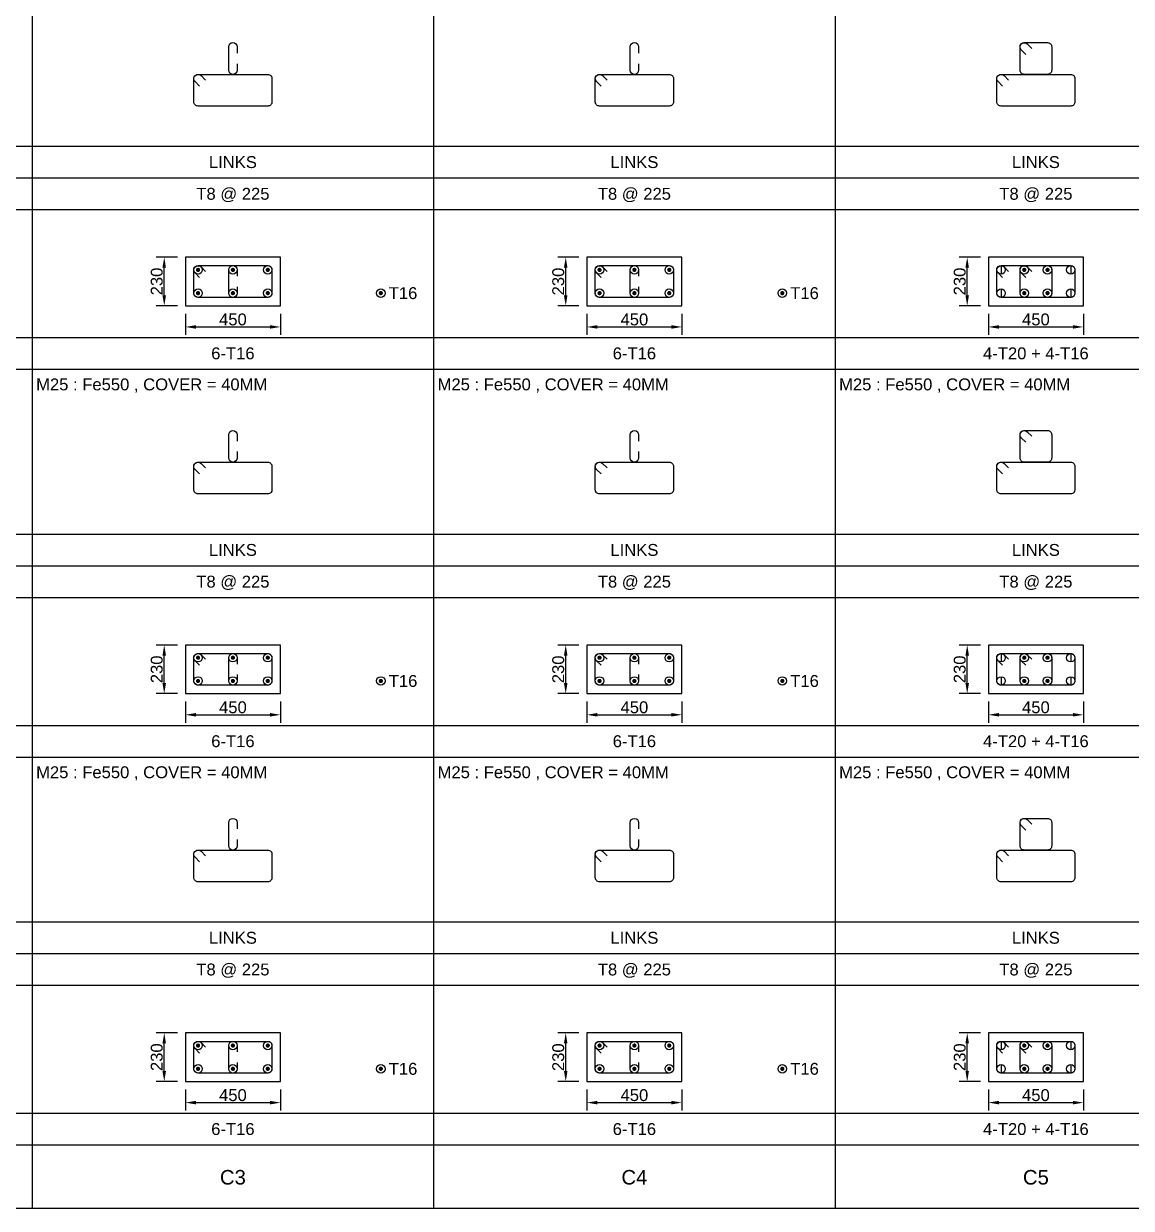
# Model space of a CAD drawing. Header units: inches. Extents: x -816171 to 9366335, y -450961 to 689132.
# Drawn here: x -212379 to -191412, y 270843 to 293262 of the extents above; entities that cross this region are included whole.
import ezdxf
from ezdxf.enums import TextEntityAlignment as Align

# ---------------------------------------------------------------- set-up
doc = ezdxf.new("R2010")
doc.units = ezdxf.units.IN
doc.header["$MEASUREMENT"] = 0
for name, color, linetype in [('Concrete Line', 2, 'Continuous'), ('Dim', 31, 'Continuous'), ('Link', 225, 'Continuous'), ('Reinforcement', 130, 'Continuous'), ('Schedule Border', 60, 'Continuous'), ('Schedule Header', 4, 'Continuous'), ('Schedule Line', 60, 'Continuous'), ('Text', 31, 'Continuous')]:
    doc.layers.add(name, color=color, linetype=linetype)
doc.styles.add('SC-COL1', font='SansSerif')
doc.styles.add('SC-COL2', font='SansSerif')
doc.dimstyles.new('ColumnSch', dxfattribs={"dimtxt": 225, "dimasz": 200, "dimexe": 150, "dimexo": 150, "dimgap": 25, "dimtad": 1, "dimtoh": 1, "dimdec": 4, "dimzin": 0, "dimdsep": 46, "dimtxsty": 'SC-COL2', "dimcen": 0.09, "dimclrd": 8, "dimclre": 8, "dimclrt": 31, "dimadec": 0, "dimazin": 0, "dimtfac": 1, "dimtdec": 0, "dimtix": 1, "dimtofl": 0, "dimtmove": 0, "dimatfit": 3, "dimfxl": 1, "dimtolj": 1, "dimtzin": 0, "dimarcsym": 0})

# ---------------------------------------------------------------- blocks, each defined once
blk = doc.blocks.new('*D3545')
at = {"layer": 'DEFPOINTS', "color": 0, "transparency": 16777216}
for p in [(-209318, 273243), (-207518, 273243), (-207518, 272843)]:
    blk.add_point(p, dxfattribs=at)
at = {"layer": 'Dim', "color": 8, "lineweight": -2, "transparency": 16777216}
for p, q in [((-209318, 273093), (-209318, 272693)), ((-207518, 273093), (-207518, 272693)), ((-209118, 272843), (-207718, 272843))]:
    blk.add_line(p, q, dxfattribs=at)
at = {"layer": 'Dim', "color": 8, "transparency": 16777216}
for points in [[(-209118, 272877), (-209118, 272810), (-209318, 272843)], [(-207718, 272877), (-207718, 272810), (-207518, 272843)]]:
    blk.add_solid(points, dxfattribs=at)
at = {"layer": 'Dim', "color": 31, "transparency": 16777216, "insert": (-208418, 272984), "char_height": 225, "attachment_point": 5, "style": 'SC-COL2'}
blk.add_mtext('\\A1;450', dxfattribs=at)
blk = doc.blocks.new('*D3546')
at = {"layer": 'DEFPOINTS', "color": 0, "transparency": 16777216}
for p in [(-209718, 274163), (-209318, 274163), (-209318, 273243)]:
    blk.add_point(p, dxfattribs=at)
at = {"layer": 'Dim', "color": 8, "lineweight": -2, "transparency": 16777216}
for p, q in [((-209468, 274163), (-209868, 274163)), ((-209718, 273443), (-209718, 273963)), ((-209468, 273243), (-209868, 273243))]:
    blk.add_line(p, q, dxfattribs=at)
at = {"layer": 'Dim', "color": 8, "transparency": 16777216}
for points in [[(-209752, 273963), (-209685, 273963), (-209718, 274163)], [(-209752, 273443), (-209685, 273443), (-209718, 273243)]]:
    blk.add_solid(points, dxfattribs=at)
at = {"layer": 'Dim', "color": 31, "transparency": 16777216, "insert": (-209859, 273703), "char_height": 225, "attachment_point": 5, "rotation": 90, "style": 'SC-COL2'}
blk.add_mtext('\\A1;230', dxfattribs=at)
blk = doc.blocks.new('*D3547')
at = {"layer": 'DEFPOINTS', "color": 0, "transparency": 16777216}
for p in [(-209318, 280583), (-207518, 280583), (-207518, 280183)]:
    blk.add_point(p, dxfattribs=at)
at = {"layer": 'Dim', "color": 8, "lineweight": -2, "transparency": 16777216}
for p, q in [((-209318, 280433), (-209318, 280033)), ((-207518, 280433), (-207518, 280033)), ((-209118, 280183), (-207718, 280183))]:
    blk.add_line(p, q, dxfattribs=at)
at = {"layer": 'Dim', "color": 8, "transparency": 16777216}
for points in [[(-209118, 280217), (-209118, 280150), (-209318, 280183)], [(-207718, 280217), (-207718, 280150), (-207518, 280183)]]:
    blk.add_solid(points, dxfattribs=at)
at = {"layer": 'Dim', "color": 31, "transparency": 16777216, "insert": (-208418, 280324), "char_height": 225, "attachment_point": 5, "style": 'SC-COL2'}
blk.add_mtext('\\A1;450', dxfattribs=at)
blk = doc.blocks.new('*D3548')
at = {"layer": 'DEFPOINTS', "color": 0, "transparency": 16777216}
for p in [(-209718, 281503), (-209318, 281503), (-209318, 280583)]:
    blk.add_point(p, dxfattribs=at)
at = {"layer": 'Dim', "color": 8, "lineweight": -2, "transparency": 16777216}
for p, q in [((-209468, 281503), (-209868, 281503)), ((-209718, 280783), (-209718, 281303)), ((-209468, 280583), (-209868, 280583))]:
    blk.add_line(p, q, dxfattribs=at)
at = {"layer": 'Dim', "color": 8, "transparency": 16777216}
for points in [[(-209752, 281303), (-209685, 281303), (-209718, 281503)], [(-209752, 280783), (-209685, 280783), (-209718, 280583)]]:
    blk.add_solid(points, dxfattribs=at)
at = {"layer": 'Dim', "color": 31, "transparency": 16777216, "insert": (-209859, 281043), "char_height": 225, "attachment_point": 5, "rotation": 90, "style": 'SC-COL2'}
blk.add_mtext('\\A1;230', dxfattribs=at)
blk = doc.blocks.new('*D3515')
at = {"layer": 'DEFPOINTS', "color": 0, "transparency": 16777216}
for p in [(-209318, 287923), (-207518, 287923), (-207518, 287523)]:
    blk.add_point(p, dxfattribs=at)
at = {"layer": 'Dim', "color": 8, "lineweight": -2, "transparency": 16777216}
for p, q in [((-209318, 287773), (-209318, 287373)), ((-207518, 287773), (-207518, 287373)), ((-209118, 287523), (-207718, 287523))]:
    blk.add_line(p, q, dxfattribs=at)
at = {"layer": 'Dim', "color": 8, "transparency": 16777216}
for points in [[(-209118, 287557), (-209118, 287490), (-209318, 287523)], [(-207718, 287557), (-207718, 287490), (-207518, 287523)]]:
    blk.add_solid(points, dxfattribs=at)
at = {"layer": 'Dim', "color": 31, "transparency": 16777216, "insert": (-208418, 287664), "char_height": 225, "attachment_point": 5, "style": 'SC-COL2'}
blk.add_mtext('\\A1;450', dxfattribs=at)
blk = doc.blocks.new('*D3516')
at = {"layer": 'DEFPOINTS', "color": 0, "transparency": 16777216}
for p in [(-209718, 288843), (-209318, 288843), (-209318, 287923)]:
    blk.add_point(p, dxfattribs=at)
at = {"layer": 'Dim', "color": 8, "lineweight": -2, "transparency": 16777216}
for p, q in [((-209468, 288843), (-209868, 288843)), ((-209718, 288123), (-209718, 288643)), ((-209468, 287923), (-209868, 287923))]:
    blk.add_line(p, q, dxfattribs=at)
at = {"layer": 'Dim', "color": 8, "transparency": 16777216}
for points in [[(-209752, 288643), (-209685, 288643), (-209718, 288843)], [(-209752, 288123), (-209685, 288123), (-209718, 287923)]]:
    blk.add_solid(points, dxfattribs=at)
at = {"layer": 'Dim', "color": 31, "transparency": 16777216, "insert": (-209859, 288383), "char_height": 225, "attachment_point": 5, "rotation": 90, "style": 'SC-COL2'}
blk.add_mtext('\\A1;230', dxfattribs=at)
blk = doc.blocks.new('*D3537')
at = {"layer": 'DEFPOINTS', "color": 0, "transparency": 16777216}
for p in [(-201718, 273243), (-199918, 273243), (-199918, 272843)]:
    blk.add_point(p, dxfattribs=at)
at = {"layer": 'Dim', "color": 8, "lineweight": -2, "transparency": 16777216}
for p, q in [((-201718, 273093), (-201718, 272693)), ((-199918, 273093), (-199918, 272693)), ((-201518, 272843), (-200118, 272843))]:
    blk.add_line(p, q, dxfattribs=at)
at = {"layer": 'Dim', "color": 8, "transparency": 16777216}
for points in [[(-201518, 272877), (-201518, 272810), (-201718, 272843)], [(-200118, 272877), (-200118, 272810), (-199918, 272843)]]:
    blk.add_solid(points, dxfattribs=at)
at = {"layer": 'Dim', "color": 31, "transparency": 16777216, "insert": (-200818, 272984), "char_height": 225, "attachment_point": 5, "style": 'SC-COL2'}
blk.add_mtext('\\A1;450', dxfattribs=at)
blk = doc.blocks.new('*D3538')
at = {"layer": 'DEFPOINTS', "color": 0, "transparency": 16777216}
for p in [(-202118, 274163), (-201718, 274163), (-201718, 273243)]:
    blk.add_point(p, dxfattribs=at)
at = {"layer": 'Dim', "color": 8, "lineweight": -2, "transparency": 16777216}
for p, q in [((-201868, 274163), (-202268, 274163)), ((-202118, 273443), (-202118, 273963)), ((-201868, 273243), (-202268, 273243))]:
    blk.add_line(p, q, dxfattribs=at)
at = {"layer": 'Dim', "color": 8, "transparency": 16777216}
for points in [[(-202152, 273963), (-202085, 273963), (-202118, 274163)], [(-202152, 273443), (-202085, 273443), (-202118, 273243)]]:
    blk.add_solid(points, dxfattribs=at)
at = {"layer": 'Dim', "color": 31, "transparency": 16777216, "insert": (-202259, 273703), "char_height": 225, "attachment_point": 5, "rotation": 90, "style": 'SC-COL2'}
blk.add_mtext('\\A1;230', dxfattribs=at)
blk = doc.blocks.new('*D3539')
at = {"layer": 'DEFPOINTS', "color": 0, "transparency": 16777216}
for p in [(-201718, 280583), (-199918, 280583), (-199918, 280183)]:
    blk.add_point(p, dxfattribs=at)
at = {"layer": 'Dim', "color": 8, "lineweight": -2, "transparency": 16777216}
for p, q in [((-201718, 280433), (-201718, 280033)), ((-199918, 280433), (-199918, 280033)), ((-201518, 280183), (-200118, 280183))]:
    blk.add_line(p, q, dxfattribs=at)
at = {"layer": 'Dim', "color": 8, "transparency": 16777216}
for points in [[(-201518, 280217), (-201518, 280150), (-201718, 280183)], [(-200118, 280217), (-200118, 280150), (-199918, 280183)]]:
    blk.add_solid(points, dxfattribs=at)
at = {"layer": 'Dim', "color": 31, "transparency": 16777216, "insert": (-200818, 280324), "char_height": 225, "attachment_point": 5, "style": 'SC-COL2'}
blk.add_mtext('\\A1;450', dxfattribs=at)
blk = doc.blocks.new('*D3540')
at = {"layer": 'DEFPOINTS', "color": 0, "transparency": 16777216}
for p in [(-202118, 281503), (-201718, 281503), (-201718, 280583)]:
    blk.add_point(p, dxfattribs=at)
at = {"layer": 'Dim', "color": 8, "lineweight": -2, "transparency": 16777216}
for p, q in [((-201868, 281503), (-202268, 281503)), ((-202118, 280783), (-202118, 281303)), ((-201868, 280583), (-202268, 280583))]:
    blk.add_line(p, q, dxfattribs=at)
at = {"layer": 'Dim', "color": 8, "transparency": 16777216}
for points in [[(-202152, 281303), (-202085, 281303), (-202118, 281503)], [(-202152, 280783), (-202085, 280783), (-202118, 280583)]]:
    blk.add_solid(points, dxfattribs=at)
at = {"layer": 'Dim', "color": 31, "transparency": 16777216, "insert": (-202259, 281043), "char_height": 225, "attachment_point": 5, "rotation": 90, "style": 'SC-COL2'}
blk.add_mtext('\\A1;230', dxfattribs=at)
blk = doc.blocks.new('*D3549')
at = {"layer": 'DEFPOINTS', "color": 0, "transparency": 16777216}
for p in [(-201718, 287923), (-199918, 287923), (-199918, 287523)]:
    blk.add_point(p, dxfattribs=at)
at = {"layer": 'Dim', "color": 8, "lineweight": -2, "transparency": 16777216}
for p, q in [((-201718, 287773), (-201718, 287373)), ((-199918, 287773), (-199918, 287373)), ((-201518, 287523), (-200118, 287523))]:
    blk.add_line(p, q, dxfattribs=at)
at = {"layer": 'Dim', "color": 8, "transparency": 16777216}
for points in [[(-201518, 287557), (-201518, 287490), (-201718, 287523)], [(-200118, 287557), (-200118, 287490), (-199918, 287523)]]:
    blk.add_solid(points, dxfattribs=at)
at = {"layer": 'Dim', "color": 31, "transparency": 16777216, "insert": (-200818, 287664), "char_height": 225, "attachment_point": 5, "style": 'SC-COL2'}
blk.add_mtext('\\A1;450', dxfattribs=at)
blk = doc.blocks.new('*D3550')
at = {"layer": 'DEFPOINTS', "color": 0, "transparency": 16777216}
for p in [(-202118, 288843), (-201718, 288843), (-201718, 287923)]:
    blk.add_point(p, dxfattribs=at)
at = {"layer": 'Dim', "color": 8, "lineweight": -2, "transparency": 16777216}
for p, q in [((-201868, 288843), (-202268, 288843)), ((-202118, 288123), (-202118, 288643)), ((-201868, 287923), (-202268, 287923))]:
    blk.add_line(p, q, dxfattribs=at)
at = {"layer": 'Dim', "color": 8, "transparency": 16777216}
for points in [[(-202152, 288643), (-202085, 288643), (-202118, 288843)], [(-202152, 288123), (-202085, 288123), (-202118, 287923)]]:
    blk.add_solid(points, dxfattribs=at)
at = {"layer": 'Dim', "color": 31, "transparency": 16777216, "insert": (-202259, 288383), "char_height": 225, "attachment_point": 5, "rotation": 90, "style": 'SC-COL2'}
blk.add_mtext('\\A1;230', dxfattribs=at)
blk = doc.blocks.new('*D3553')
at = {"layer": 'DEFPOINTS', "color": 0, "transparency": 16777216}
for p in [(-194118, 273243), (-192318, 273243), (-192318, 272843)]:
    blk.add_point(p, dxfattribs=at)
at = {"layer": 'Dim', "color": 8, "lineweight": -2, "transparency": 16777216}
for p, q in [((-194118, 273093), (-194118, 272693)), ((-192318, 273093), (-192318, 272693)), ((-193918, 272843), (-192518, 272843))]:
    blk.add_line(p, q, dxfattribs=at)
at = {"layer": 'Dim', "color": 8, "transparency": 16777216}
for points in [[(-193918, 272877), (-193918, 272810), (-194118, 272843)], [(-192518, 272877), (-192518, 272810), (-192318, 272843)]]:
    blk.add_solid(points, dxfattribs=at)
at = {"layer": 'Dim', "color": 31, "transparency": 16777216, "insert": (-193218, 272984), "char_height": 225, "attachment_point": 5, "style": 'SC-COL2'}
blk.add_mtext('\\A1;450', dxfattribs=at)
blk = doc.blocks.new('*D3554')
at = {"layer": 'DEFPOINTS', "color": 0, "transparency": 16777216}
for p in [(-194518, 274163), (-194118, 274163), (-194118, 273243)]:
    blk.add_point(p, dxfattribs=at)
at = {"layer": 'Dim', "color": 8, "lineweight": -2, "transparency": 16777216}
for p, q in [((-194268, 274163), (-194668, 274163)), ((-194518, 273443), (-194518, 273963)), ((-194268, 273243), (-194668, 273243))]:
    blk.add_line(p, q, dxfattribs=at)
at = {"layer": 'Dim', "color": 8, "transparency": 16777216}
for points in [[(-194552, 273963), (-194485, 273963), (-194518, 274163)], [(-194552, 273443), (-194485, 273443), (-194518, 273243)]]:
    blk.add_solid(points, dxfattribs=at)
at = {"layer": 'Dim', "color": 31, "transparency": 16777216, "insert": (-194659, 273703), "char_height": 225, "attachment_point": 5, "rotation": 90, "style": 'SC-COL2'}
blk.add_mtext('\\A1;230', dxfattribs=at)
blk = doc.blocks.new('*D3555')
at = {"layer": 'DEFPOINTS', "color": 0, "transparency": 16777216}
for p in [(-194118, 280583), (-192318, 280583), (-192318, 280183)]:
    blk.add_point(p, dxfattribs=at)
at = {"layer": 'Dim', "color": 8, "lineweight": -2, "transparency": 16777216}
for p, q in [((-194118, 280433), (-194118, 280033)), ((-192318, 280433), (-192318, 280033)), ((-193918, 280183), (-192518, 280183))]:
    blk.add_line(p, q, dxfattribs=at)
at = {"layer": 'Dim', "color": 8, "transparency": 16777216}
for points in [[(-193918, 280217), (-193918, 280150), (-194118, 280183)], [(-192518, 280217), (-192518, 280150), (-192318, 280183)]]:
    blk.add_solid(points, dxfattribs=at)
at = {"layer": 'Dim', "color": 31, "transparency": 16777216, "insert": (-193218, 280324), "char_height": 225, "attachment_point": 5, "style": 'SC-COL2'}
blk.add_mtext('\\A1;450', dxfattribs=at)
blk = doc.blocks.new('*D3556')
at = {"layer": 'DEFPOINTS', "color": 0, "transparency": 16777216}
for p in [(-194518, 281503), (-194118, 281503), (-194118, 280583)]:
    blk.add_point(p, dxfattribs=at)
at = {"layer": 'Dim', "color": 8, "lineweight": -2, "transparency": 16777216}
for p, q in [((-194268, 281503), (-194668, 281503)), ((-194518, 280783), (-194518, 281303)), ((-194268, 280583), (-194668, 280583))]:
    blk.add_line(p, q, dxfattribs=at)
at = {"layer": 'Dim', "color": 8, "transparency": 16777216}
for points in [[(-194552, 281303), (-194485, 281303), (-194518, 281503)], [(-194552, 280783), (-194485, 280783), (-194518, 280583)]]:
    blk.add_solid(points, dxfattribs=at)
at = {"layer": 'Dim', "color": 31, "transparency": 16777216, "insert": (-194659, 281043), "char_height": 225, "attachment_point": 5, "rotation": 90, "style": 'SC-COL2'}
blk.add_mtext('\\A1;230', dxfattribs=at)
blk = doc.blocks.new('*D3533')
at = {"layer": 'DEFPOINTS', "color": 0, "transparency": 16777216}
for p in [(-194118, 287923), (-192318, 287923), (-192318, 287523)]:
    blk.add_point(p, dxfattribs=at)
at = {"layer": 'Dim', "color": 8, "lineweight": -2, "transparency": 16777216}
for p, q in [((-194118, 287773), (-194118, 287373)), ((-192318, 287773), (-192318, 287373)), ((-193918, 287523), (-192518, 287523))]:
    blk.add_line(p, q, dxfattribs=at)
at = {"layer": 'Dim', "color": 8, "transparency": 16777216}
for points in [[(-193918, 287557), (-193918, 287490), (-194118, 287523)], [(-192518, 287557), (-192518, 287490), (-192318, 287523)]]:
    blk.add_solid(points, dxfattribs=at)
at = {"layer": 'Dim', "color": 31, "transparency": 16777216, "insert": (-193218, 287664), "char_height": 225, "attachment_point": 5, "style": 'SC-COL2'}
blk.add_mtext('\\A1;450', dxfattribs=at)
blk = doc.blocks.new('*D3534')
at = {"layer": 'DEFPOINTS', "color": 0, "transparency": 16777216}
for p in [(-194518, 288843), (-194118, 288843), (-194118, 287923)]:
    blk.add_point(p, dxfattribs=at)
at = {"layer": 'Dim', "color": 8, "lineweight": -2, "transparency": 16777216}
for p, q in [((-194268, 288843), (-194668, 288843)), ((-194518, 288123), (-194518, 288643)), ((-194268, 287923), (-194668, 287923))]:
    blk.add_line(p, q, dxfattribs=at)
at = {"layer": 'Dim', "color": 8, "transparency": 16777216}
for points in [[(-194552, 288643), (-194485, 288643), (-194518, 288843)], [(-194552, 288123), (-194485, 288123), (-194518, 287923)]]:
    blk.add_solid(points, dxfattribs=at)
at = {"layer": 'Dim', "color": 31, "transparency": 16777216, "insert": (-194659, 288383), "char_height": 225, "attachment_point": 5, "rotation": 90, "style": 'SC-COL2'}
blk.add_mtext('\\A1;230', dxfattribs=at)

msp = doc.modelspace()

# ---------------------------------------------------------------- linework, layer by layer
at = {"layer": 'Concrete Line'}
for points in [[(-207518.25711, 288843.28242), (-209318.25711, 288843.28242)], [(-209318.25711, 288843.28242), (-209318.25711, 287923.28242)], [(-207518.25711, 287923.28242), (-207518.25711, 288843.28242)], [(-199918.25711, 288843.28242), (-201718.25711, 288843.28242)], [(-201718.25711, 288843.28242), (-201718.25711, 287923.28242)], [(-199918.25711, 287923.28242), (-199918.25711, 288843.28242)], [(-192318.25711, 288843.28242), (-194118.25711, 288843.28242)], [(-194118.25711, 288843.28242), (-194118.25711, 287923.28242)], [(-192318.25711, 287923.28242), (-192318.25711, 288843.28242)], [(-209318.25711, 287923.28242), (-207518.25711, 287923.28242)], [(-201718.25711, 287923.28242), (-199918.25711, 287923.28242)], [(-194118.25711, 287923.28242), (-192318.25711, 287923.28242)], [(-207518.25711, 281503.28242), (-209318.25711, 281503.28242)], [(-209318.25711, 281503.28242), (-209318.25711, 280583.28242)], [(-207518.25711, 280583.28242), (-207518.25711, 281503.28242)], [(-199918.25711, 281503.28242), (-201718.25711, 281503.28242)], [(-201718.25711, 281503.28242), (-201718.25711, 280583.28242)], [(-199918.25711, 280583.28242), (-199918.25711, 281503.28242)], [(-192318.25711, 281503.28242), (-194118.25711, 281503.28242)], [(-194118.25711, 281503.28242), (-194118.25711, 280583.28242)], [(-192318.25711, 280583.28242), (-192318.25711, 281503.28242)], [(-209318.25711, 280583.28242), (-207518.25711, 280583.28242)], [(-201718.25711, 280583.28242), (-199918.25711, 280583.28242)], [(-194118.25711, 280583.28242), (-192318.25711, 280583.28242)], [(-207518.25711, 274163.28242), (-209318.25711, 274163.28242)], [(-209318.25711, 274163.28242), (-209318.25711, 273243.28242)], [(-207518.25711, 273243.28242), (-207518.25711, 274163.28242)], [(-199918.25711, 274163.28242), (-201718.25711, 274163.28242)], [(-201718.25711, 274163.28242), (-201718.25711, 273243.28242)], [(-199918.25711, 273243.28242), (-199918.25711, 274163.28242)], [(-192318.25711, 274163.28242), (-194118.25711, 274163.28242)], [(-194118.25711, 274163.28242), (-194118.25711, 273243.28242)], [(-192318.25711, 273243.28242), (-192318.25711, 274163.28242)], [(-209318.25711, 273243.28242), (-207518.25711, 273243.28242)], [(-201718.25711, 273243.28242), (-199918.25711, 273243.28242)], [(-194118.25711, 273243.28242), (-192318.25711, 273243.28242)]]:
    msp.add_lwpolyline(points, dxfattribs=at)
at = {"layer": 'Link'}
for points in [[(-208338.25711, 292503.28242), (-208338.25711, 292383.28242, -1), (-208498.25711, 292383.28242), (-208498.25711, 292823.28242, -1), (-208338.25711, 292823.28242), (-208338.25711, 292703.28242)], [(-200738.25711, 292503.28242), (-200738.25711, 292383.28242, -1), (-200898.25711, 292383.28242), (-200898.25711, 292823.28242, -1), (-200738.25711, 292823.28242), (-200738.25711, 292703.28242)], [(-193409.97309, 292681.86101), (-193494.82575, 292766.71398, -0.6681779738), (-193438.25711, 292903.28242), (-192998.25711, 292903.28242, -0.4142135624), (-192918.25711, 292823.28242), (-192918.25711, 292383.28242, -0.4142135624), (-192998.25711, 292303.28242), (-193438.25711, 292303.28242, -0.4142135624), (-193518.25711, 292383.28242), (-193518.25711, 292823.28242, -0.6681793021), (-193381.68846, 292879.85086), (-193296.8358, 292794.99789)], [(-209049.97309, 292081.86101), (-209134.82575, 292166.71398, -0.6681779738), (-209078.25711, 292303.28242), (-207758.25711, 292303.28242, -0.4142135624), (-207678.25711, 292223.28242), (-207678.25711, 291783.28242, -0.4142135624), (-207758.25711, 291703.28242), (-209078.25711, 291703.28242, -0.4142135624), (-209158.25711, 291783.28242), (-209158.25711, 292223.28242, -0.6681793021), (-209021.68846, 292279.85086), (-208936.8358, 292194.99789)], [(-201449.97309, 292081.86101), (-201534.82575, 292166.71398, -0.6681779738), (-201478.25711, 292303.28242), (-200158.25711, 292303.28242, -0.4142135624), (-200078.25711, 292223.28242), (-200078.25711, 291783.28242, -0.4142135624), (-200158.25711, 291703.28242), (-201478.25711, 291703.28242, -0.4142135624), (-201558.25711, 291783.28242), (-201558.25711, 292223.28242, -0.6681793021), (-201421.68846, 292279.85086), (-201336.8358, 292194.99789)], [(-193849.97309, 292081.86101), (-193934.82575, 292166.71398, -0.6681779738), (-193878.25711, 292303.28242), (-192558.25711, 292303.28242, -0.4142135624), (-192478.25711, 292223.28242), (-192478.25711, 291783.28242, -0.4142135624), (-192558.25711, 291703.28242), (-193878.25711, 291703.28242, -0.4142135624), (-193958.25711, 291783.28242), (-193958.25711, 292223.28242, -0.6681793021), (-193821.68846, 292279.85086), (-193736.8358, 292194.99789)], [(-209049.97309, 288461.86101), (-209134.82575, 288546.71398, -0.6681779738), (-209078.25711, 288683.28242), (-207758.25711, 288683.28242, -0.4142135624), (-207678.25711, 288603.28242), (-207678.25711, 288163.28242, -0.4142135624), (-207758.25711, 288083.28242), (-209078.25711, 288083.28242, -0.4142135624), (-209158.25711, 288163.28242), (-209158.25711, 288603.28242, -0.6681793021), (-209021.68846, 288659.85086), (-208936.8358, 288574.99789)], [(-208338.25711, 288283.28242), (-208338.25711, 288163.28242, -1), (-208498.25711, 288163.28242), (-208498.25711, 288603.28242, -1), (-208338.25711, 288603.28242), (-208338.25711, 288483.28242)], [(-201449.97309, 288461.86101), (-201534.82575, 288546.71398, -0.6681779738), (-201478.25711, 288683.28242), (-200158.25711, 288683.28242, -0.4142135624), (-200078.25711, 288603.28242), (-200078.25711, 288163.28242, -0.4142135624), (-200158.25711, 288083.28242), (-201478.25711, 288083.28242, -0.4142135624), (-201558.25711, 288163.28242), (-201558.25711, 288603.28242, -0.6681793021), (-201421.68846, 288659.85086), (-201336.8358, 288574.99789)], [(-200738.25711, 288283.28242), (-200738.25711, 288163.28242, -1), (-200898.25711, 288163.28242), (-200898.25711, 288603.28242, -1), (-200738.25711, 288603.28242), (-200738.25711, 288483.28242)], [(-193849.97309, 288461.86101), (-193934.82575, 288546.71398, -0.6681779738), (-193878.25711, 288683.28242), (-192558.25711, 288683.28242, -0.4142135624), (-192478.25711, 288603.28242), (-192478.25711, 288163.28242, -0.4142135624), (-192558.25711, 288083.28242), (-193878.25711, 288083.28242, -0.4142135624), (-193958.25711, 288163.28242), (-193958.25711, 288603.28242, -0.6681793021), (-193821.68846, 288659.85086), (-193736.8358, 288574.99789)], [(-193409.97309, 288461.86101), (-193494.82575, 288546.71398, -0.6681779738), (-193438.25711, 288683.28242), (-192998.25711, 288683.28242, -0.4142135624), (-192918.25711, 288603.28242), (-192918.25711, 288163.28242, -0.4142135624), (-192998.25711, 288083.28242), (-193438.25711, 288083.28242, -0.4142135624), (-193518.25711, 288163.28242), (-193518.25711, 288603.28242, -0.6681793021), (-193381.68846, 288659.85086), (-193296.8358, 288574.99789)], [(-208338.25711, 285163.28242), (-208338.25711, 285043.28242, -1), (-208498.25711, 285043.28242), (-208498.25711, 285483.28242, -1), (-208338.25711, 285483.28242), (-208338.25711, 285363.28242)], [(-200738.25711, 285163.28242), (-200738.25711, 285043.28242, -1), (-200898.25711, 285043.28242), (-200898.25711, 285483.28242, -1), (-200738.25711, 285483.28242), (-200738.25711, 285363.28242)], [(-193409.97309, 285341.86101), (-193494.82575, 285426.71398, -0.6681779738), (-193438.25711, 285563.28242), (-192998.25711, 285563.28242, -0.4142135624), (-192918.25711, 285483.28242), (-192918.25711, 285043.28242, -0.4142135624), (-192998.25711, 284963.28242), (-193438.25711, 284963.28242, -0.4142135624), (-193518.25711, 285043.28242), (-193518.25711, 285483.28242, -0.6681793021), (-193381.68846, 285539.85086), (-193296.8358, 285454.99789)], [(-209049.97309, 284741.86101), (-209134.82575, 284826.71398, -0.6681779738), (-209078.25711, 284963.28242), (-207758.25711, 284963.28242, -0.4142135624), (-207678.25711, 284883.28242), (-207678.25711, 284443.28242, -0.4142135624), (-207758.25711, 284363.28242), (-209078.25711, 284363.28242, -0.4142135624), (-209158.25711, 284443.28242), (-209158.25711, 284883.28242, -0.6681793021), (-209021.68846, 284939.85086), (-208936.8358, 284854.99789)], [(-201449.97309, 284741.86101), (-201534.82575, 284826.71398, -0.6681779738), (-201478.25711, 284963.28242), (-200158.25711, 284963.28242, -0.4142135624), (-200078.25711, 284883.28242), (-200078.25711, 284443.28242, -0.4142135624), (-200158.25711, 284363.28242), (-201478.25711, 284363.28242, -0.4142135624), (-201558.25711, 284443.28242), (-201558.25711, 284883.28242, -0.6681793021), (-201421.68846, 284939.85086), (-201336.8358, 284854.99789)], [(-193849.97309, 284741.86101), (-193934.82575, 284826.71398, -0.6681779738), (-193878.25711, 284963.28242), (-192558.25711, 284963.28242, -0.4142135624), (-192478.25711, 284883.28242), (-192478.25711, 284443.28242, -0.4142135624), (-192558.25711, 284363.28242), (-193878.25711, 284363.28242, -0.4142135624), (-193958.25711, 284443.28242), (-193958.25711, 284883.28242, -0.6681793021), (-193821.68846, 284939.85086), (-193736.8358, 284854.99789)], [(-209049.97309, 281121.86101), (-209134.82575, 281206.71398, -0.6681779738), (-209078.25711, 281343.28242), (-207758.25711, 281343.28242, -0.4142135624), (-207678.25711, 281263.28242), (-207678.25711, 280823.28242, -0.4142135624), (-207758.25711, 280743.28242), (-209078.25711, 280743.28242, -0.4142135624), (-209158.25711, 280823.28242), (-209158.25711, 281263.28242, -0.6681793021), (-209021.68846, 281319.85086), (-208936.8358, 281234.99789)], [(-208338.25711, 280943.28242), (-208338.25711, 280823.28242, -1), (-208498.25711, 280823.28242), (-208498.25711, 281263.28242, -1), (-208338.25711, 281263.28242), (-208338.25711, 281143.28242)], [(-201449.97309, 281121.86101), (-201534.82575, 281206.71398, -0.6681779738), (-201478.25711, 281343.28242), (-200158.25711, 281343.28242, -0.4142135624), (-200078.25711, 281263.28242), (-200078.25711, 280823.28242, -0.4142135624), (-200158.25711, 280743.28242), (-201478.25711, 280743.28242, -0.4142135624), (-201558.25711, 280823.28242), (-201558.25711, 281263.28242, -0.6681793021), (-201421.68846, 281319.85086), (-201336.8358, 281234.99789)], [(-200738.25711, 280943.28242), (-200738.25711, 280823.28242, -1), (-200898.25711, 280823.28242), (-200898.25711, 281263.28242, -1), (-200738.25711, 281263.28242), (-200738.25711, 281143.28242)], [(-193849.97309, 281121.86101), (-193934.82575, 281206.71398, -0.6681779738), (-193878.25711, 281343.28242), (-192558.25711, 281343.28242, -0.4142135624), (-192478.25711, 281263.28242), (-192478.25711, 280823.28242, -0.4142135624), (-192558.25711, 280743.28242), (-193878.25711, 280743.28242, -0.4142135624), (-193958.25711, 280823.28242), (-193958.25711, 281263.28242, -0.6681793021), (-193821.68846, 281319.85086), (-193736.8358, 281234.99789)], [(-193409.97309, 281121.86101), (-193494.82575, 281206.71398, -0.6681779738), (-193438.25711, 281343.28242), (-192998.25711, 281343.28242, -0.4142135624), (-192918.25711, 281263.28242), (-192918.25711, 280823.28242, -0.4142135624), (-192998.25711, 280743.28242), (-193438.25711, 280743.28242, -0.4142135624), (-193518.25711, 280823.28242), (-193518.25711, 281263.28242, -0.6681793021), (-193381.68846, 281319.85086), (-193296.8358, 281234.99789)], [(-208338.25711, 277823.28242), (-208338.25711, 277703.28242, -1), (-208498.25711, 277703.28242), (-208498.25711, 278143.28242, -1), (-208338.25711, 278143.28242), (-208338.25711, 278023.28242)], [(-200738.25711, 277823.28242), (-200738.25711, 277703.28242, -1), (-200898.25711, 277703.28242), (-200898.25711, 278143.28242, -1), (-200738.25711, 278143.28242), (-200738.25711, 278023.28242)], [(-193409.97309, 278001.86101), (-193494.82575, 278086.71398, -0.6681779738), (-193438.25711, 278223.28242), (-192998.25711, 278223.28242, -0.4142135624), (-192918.25711, 278143.28242), (-192918.25711, 277703.28242, -0.4142135624), (-192998.25711, 277623.28242), (-193438.25711, 277623.28242, -0.4142135624), (-193518.25711, 277703.28242), (-193518.25711, 278143.28242, -0.6681793021), (-193381.68846, 278199.85086), (-193296.8358, 278114.99789)], [(-209049.97309, 277401.86101), (-209134.82575, 277486.71398, -0.6681779738), (-209078.25711, 277623.28242), (-207758.25711, 277623.28242, -0.4142135624), (-207678.25711, 277543.28242), (-207678.25711, 277103.28242, -0.4142135624), (-207758.25711, 277023.28242), (-209078.25711, 277023.28242, -0.4142135624), (-209158.25711, 277103.28242), (-209158.25711, 277543.28242, -0.6681793021), (-209021.68846, 277599.85086), (-208936.8358, 277514.99789)], [(-201449.97309, 277401.86101), (-201534.82575, 277486.71398, -0.6681779738), (-201478.25711, 277623.28242), (-200158.25711, 277623.28242, -0.4142135624), (-200078.25711, 277543.28242), (-200078.25711, 277103.28242, -0.4142135624), (-200158.25711, 277023.28242), (-201478.25711, 277023.28242, -0.4142135624), (-201558.25711, 277103.28242), (-201558.25711, 277543.28242, -0.6681793021), (-201421.68846, 277599.85086), (-201336.8358, 277514.99789)], [(-193849.97309, 277401.86101), (-193934.82575, 277486.71398, -0.6681779738), (-193878.25711, 277623.28242), (-192558.25711, 277623.28242, -0.4142135624), (-192478.25711, 277543.28242), (-192478.25711, 277103.28242, -0.4142135624), (-192558.25711, 277023.28242), (-193878.25711, 277023.28242, -0.4142135624), (-193958.25711, 277103.28242), (-193958.25711, 277543.28242, -0.6681793021), (-193821.68846, 277599.85086), (-193736.8358, 277514.99789)], [(-209049.97309, 273781.86101), (-209134.82575, 273866.71398, -0.6681779738), (-209078.25711, 274003.28242), (-207758.25711, 274003.28242, -0.4142135624), (-207678.25711, 273923.28242), (-207678.25711, 273483.28242, -0.4142135624), (-207758.25711, 273403.28242), (-209078.25711, 273403.28242, -0.4142135624), (-209158.25711, 273483.28242), (-209158.25711, 273923.28242, -0.6681793021), (-209021.68846, 273979.85086), (-208936.8358, 273894.99789)], [(-208338.25711, 273603.28242), (-208338.25711, 273483.28242, -1), (-208498.25711, 273483.28242), (-208498.25711, 273923.28242, -1), (-208338.25711, 273923.28242), (-208338.25711, 273803.28242)], [(-201449.97309, 273781.86101), (-201534.82575, 273866.71398, -0.6681779738), (-201478.25711, 274003.28242), (-200158.25711, 274003.28242, -0.4142135624), (-200078.25711, 273923.28242), (-200078.25711, 273483.28242, -0.4142135624), (-200158.25711, 273403.28242), (-201478.25711, 273403.28242, -0.4142135624), (-201558.25711, 273483.28242), (-201558.25711, 273923.28242, -0.6681793021), (-201421.68846, 273979.85086), (-201336.8358, 273894.99789)], [(-200738.25711, 273603.28242), (-200738.25711, 273483.28242, -1), (-200898.25711, 273483.28242), (-200898.25711, 273923.28242, -1), (-200738.25711, 273923.28242), (-200738.25711, 273803.28242)], [(-193849.97309, 273781.86101), (-193934.82575, 273866.71398, -0.6681779738), (-193878.25711, 274003.28242), (-192558.25711, 274003.28242, -0.4142135624), (-192478.25711, 273923.28242), (-192478.25711, 273483.28242, -0.4142135624), (-192558.25711, 273403.28242), (-193878.25711, 273403.28242, -0.4142135624), (-193958.25711, 273483.28242), (-193958.25711, 273923.28242, -0.6681793021), (-193821.68846, 273979.85086), (-193736.8358, 273894.99789)], [(-193409.97309, 273781.86101), (-193494.82575, 273866.71398, -0.6681779738), (-193438.25711, 274003.28242), (-192998.25711, 274003.28242, -0.4142135624), (-192918.25711, 273923.28242), (-192918.25711, 273483.28242, -0.4142135624), (-192998.25711, 273403.28242), (-193438.25711, 273403.28242, -0.4142135624), (-193518.25711, 273483.28242), (-193518.25711, 273923.28242, -0.6681793021), (-193381.68846, 273979.85086), (-193296.8358, 273894.99789)]]:
    msp.add_lwpolyline(points, format="xyb", dxfattribs=at)
at = {"layer": 'Reinforcement', "color": 130, "const_width": 40}
for points in [[(-209098.25711, 288603.28242, 1), (-209058.25711, 288603.28242, 1)], [(-208438.25711, 288603.28242, 1), (-208398.25711, 288603.28242, 1)], [(-207778.25711, 288603.28242, 1), (-207738.25711, 288603.28242, 1)], [(-201498.25711, 288603.28242, 1), (-201458.25711, 288603.28242, 1)], [(-200838.25711, 288603.28242, 1), (-200798.25711, 288603.28242, 1)], [(-200178.25711, 288603.28242, 1), (-200138.25711, 288603.28242, 1)], [(-193458.25711, 288603.28242, 1), (-193418.25711, 288603.28242, 1)], [(-193018.25711, 288603.28242, 1), (-192978.25711, 288603.28242, 1)], [(-209098.25711, 288163.28242, 1), (-209058.25711, 288163.28242, 1)], [(-208438.25711, 288163.28242, 1), (-208398.25711, 288163.28242, 1)], [(-207778.25711, 288163.28242, 1), (-207738.25711, 288163.28242, 1)], [(-205638.25711, 288163.28242, 1), (-205598.25711, 288163.28242, 1)], [(-201498.25711, 288163.28242, 1), (-201458.25711, 288163.28242, 1)], [(-200838.25711, 288163.28242, 1), (-200798.25711, 288163.28242, 1)], [(-200178.25711, 288163.28242, 1), (-200138.25711, 288163.28242, 1)], [(-198038.25711, 288163.28242, 1), (-197998.25711, 288163.28242, 1)], [(-193458.25711, 288163.28242, 1), (-193418.25711, 288163.28242, 1)], [(-193018.25711, 288163.28242, 1), (-192978.25711, 288163.28242, 1)], [(-209098.25711, 281263.28242, 1), (-209058.25711, 281263.28242, 1)], [(-208438.25711, 281263.28242, 1), (-208398.25711, 281263.28242, 1)], [(-207778.25711, 281263.28242, 1), (-207738.25711, 281263.28242, 1)], [(-201498.25711, 281263.28242, 1), (-201458.25711, 281263.28242, 1)], [(-200838.25711, 281263.28242, 1), (-200798.25711, 281263.28242, 1)], [(-200178.25711, 281263.28242, 1), (-200138.25711, 281263.28242, 1)], [(-193458.25711, 281263.28242, 1), (-193418.25711, 281263.28242, 1)], [(-193018.25711, 281263.28242, 1), (-192978.25711, 281263.28242, 1)], [(-209098.25711, 280823.28242, 1), (-209058.25711, 280823.28242, 1)], [(-208438.25711, 280823.28242, 1), (-208398.25711, 280823.28242, 1)], [(-207778.25711, 280823.28242, 1), (-207738.25711, 280823.28242, 1)], [(-205638.25711, 280823.28242, 1), (-205598.25711, 280823.28242, 1)], [(-201498.25711, 280823.28242, 1), (-201458.25711, 280823.28242, 1)], [(-200838.25711, 280823.28242, 1), (-200798.25711, 280823.28242, 1)], [(-200178.25711, 280823.28242, 1), (-200138.25711, 280823.28242, 1)], [(-198038.25711, 280823.28242, 1), (-197998.25711, 280823.28242, 1)], [(-193458.25711, 280823.28242, 1), (-193418.25711, 280823.28242, 1)], [(-193018.25711, 280823.28242, 1), (-192978.25711, 280823.28242, 1)], [(-209098.25711, 273923.28242, 1), (-209058.25711, 273923.28242, 1)], [(-208438.25711, 273923.28242, 1), (-208398.25711, 273923.28242, 1)], [(-207778.25711, 273923.28242, 1), (-207738.25711, 273923.28242, 1)], [(-201498.25711, 273923.28242, 1), (-201458.25711, 273923.28242, 1)], [(-200838.25711, 273923.28242, 1), (-200798.25711, 273923.28242, 1)], [(-200178.25711, 273923.28242, 1), (-200138.25711, 273923.28242, 1)], [(-193458.25711, 273923.28242, 1), (-193418.25711, 273923.28242, 1)], [(-193018.25711, 273923.28242, 1), (-192978.25711, 273923.28242, 1)], [(-209098.25711, 273483.28242, 1), (-209058.25711, 273483.28242, 1)], [(-208438.25711, 273483.28242, 1), (-208398.25711, 273483.28242, 1)], [(-207778.25711, 273483.28242, 1), (-207738.25711, 273483.28242, 1)], [(-205638.25711, 273483.28242, 1), (-205598.25711, 273483.28242, 1)], [(-201498.25711, 273483.28242, 1), (-201458.25711, 273483.28242, 1)], [(-200838.25711, 273483.28242, 1), (-200798.25711, 273483.28242, 1)], [(-200178.25711, 273483.28242, 1), (-200138.25711, 273483.28242, 1)], [(-198038.25711, 273483.28242, 1), (-197998.25711, 273483.28242, 1)], [(-193458.25711, 273483.28242, 1), (-193418.25711, 273483.28242, 1)], [(-193018.25711, 273483.28242, 1), (-192978.25711, 273483.28242, 1)]]:
    msp.add_lwpolyline(points, format="xyb", close=True, dxfattribs=at)
at = {"layer": 'Reinforcement', "color": 130}
for points in [[(-193878.25711, 288683.28242), (-193878.25711, 288523.28242)], [(-192558.25711, 288683.28242), (-192558.25711, 288523.28242)], [(-193878.25711, 288243.28242), (-193878.25711, 288083.28242)], [(-192558.25711, 288243.28242), (-192558.25711, 288083.28242)], [(-193878.25711, 281343.28242), (-193878.25711, 281183.28242)], [(-192558.25711, 281343.28242), (-192558.25711, 281183.28242)], [(-193878.25711, 280903.28242), (-193878.25711, 280743.28242)], [(-192558.25711, 280903.28242), (-192558.25711, 280743.28242)], [(-193878.25711, 274003.28242), (-193878.25711, 273843.28242)], [(-192558.25711, 274003.28242), (-192558.25711, 273843.28242)], [(-193878.25711, 273563.28242), (-193878.25711, 273403.28242)], [(-192558.25711, 273563.28242), (-192558.25711, 273403.28242)]]:
    msp.add_lwpolyline(points, dxfattribs=at)
for centre in [(-209078.25711, 288603.28242), (-208418.25711, 288603.28242), (-207758.25711, 288603.28242), (-201478.25711, 288603.28242), (-200818.25711, 288603.28242), (-200158.25711, 288603.28242), (-193878.25711, 288603.28242), (-193438.25711, 288603.28242), (-192998.25711, 288603.28242), (-192558.25711, 288603.28242), (-209078.25711, 288163.28242), (-208418.25711, 288163.28242), (-207758.25711, 288163.28242), (-205618.25711, 288163.28242), (-201478.25711, 288163.28242), (-200818.25711, 288163.28242), (-200158.25711, 288163.28242), (-198018.25711, 288163.28242), (-193878.25711, 288163.28242), (-193438.25711, 288163.28242), (-192998.25711, 288163.28242), (-192558.25711, 288163.28242), (-209078.25711, 281263.28242), (-208418.25711, 281263.28242), (-207758.25711, 281263.28242), (-201478.25711, 281263.28242), (-200818.25711, 281263.28242), (-200158.25711, 281263.28242), (-193878.25711, 281263.28242), (-193438.25711, 281263.28242), (-192998.25711, 281263.28242), (-192558.25711, 281263.28242), (-209078.25711, 280823.28242), (-208418.25711, 280823.28242), (-207758.25711, 280823.28242), (-205618.25711, 280823.28242), (-201478.25711, 280823.28242), (-200818.25711, 280823.28242), (-200158.25711, 280823.28242), (-198018.25711, 280823.28242), (-193878.25711, 280823.28242), (-193438.25711, 280823.28242), (-192998.25711, 280823.28242), (-192558.25711, 280823.28242), (-209078.25711, 273923.28242), (-208418.25711, 273923.28242), (-207758.25711, 273923.28242), (-201478.25711, 273923.28242), (-200818.25711, 273923.28242), (-200158.25711, 273923.28242), (-193878.25711, 273923.28242), (-193438.25711, 273923.28242), (-192998.25711, 273923.28242), (-192558.25711, 273923.28242), (-209078.25711, 273483.28242), (-208418.25711, 273483.28242), (-207758.25711, 273483.28242), (-205618.25711, 273483.28242), (-201478.25711, 273483.28242), (-200818.25711, 273483.28242), (-200158.25711, 273483.28242), (-198018.25711, 273483.28242), (-193878.25711, 273483.28242), (-193438.25711, 273483.28242), (-192998.25711, 273483.28242), (-192558.25711, 273483.28242)]:
    msp.add_circle(centre, 80, dxfattribs=at)
at = {"layer": 'Schedule Border'}
for p, q in [((-233418.25711, 286723.28242), (-151418.25711, 286723.28242)), ((-233418.25711, 279383.28242), (-151418.25711, 279383.28242)), ((-233418.25711, 272043.28242), (-151418.25711, 272043.28242)), ((-233418.25711, 270843.28242), (-151418.25711, 270843.28242)), ((-233418.25711, 270843.28242), (-151418.25711, 270843.28242))]:
    msp.add_line(p, q, dxfattribs=at)
at = {"layer": 'Schedule Line'}
for p, q in [((-212218.25711, 316083.28242), (-212218.25711, 270843.28242)), ((-204618.25711, 316083.28242), (-204618.25711, 270843.28242)), ((-197018.25711, 316083.28242), (-197018.25711, 270843.28242)), ((-227418.25711, 290943.28242), (-151418.25711, 290943.28242)), ((-227418.25711, 290343.28242), (-151418.25711, 290343.28242)), ((-227418.25711, 289743.28242), (-151418.25711, 289743.28242)), ((-227418.25711, 287323.28242), (-151418.25711, 287323.28242)), ((-227418.25711, 283603.28242), (-151418.25711, 283603.28242)), ((-227418.25711, 283003.28242), (-151418.25711, 283003.28242)), ((-227418.25711, 282403.28242), (-151418.25711, 282403.28242)), ((-227418.25711, 279983.28242), (-151418.25711, 279983.28242)), ((-227418.25711, 276263.28242), (-151418.25711, 276263.28242)), ((-227418.25711, 275663.28242), (-151418.25711, 275663.28242)), ((-227418.25711, 275063.28242), (-151418.25711, 275063.28242)), ((-227418.25711, 272643.28242), (-151418.25711, 272643.28242))]:
    msp.add_line(p, q, dxfattribs=at)

# ---------------------------------------------------------------- texts
at = {"layer": 'Schedule Header', "char_height": 275, "attachment_point": 2, "style": 'SC-COL2'}
for s, insert in [('C3', (-208418.25711, 271568.28242)), ('C4', (-200818.25711, 271568.28242)), ('C5', (-193218.25711, 271568.28242))]:
    msp.add_mtext(s, dxfattribs=dict(at, insert=insert))
at = {"layer": 'Text', "style": 'SC-COL1'}
for s, p in [('LINKS', (-208418.25711, 290643.28242)), ('LINKS', (-200818.25711, 290643.28242)), ('LINKS', (-193218.25711, 290643.28242)), ('T8 @ 225', (-208418.25711, 290043.28242)), ('T8 @ 225', (-200818.25711, 290043.28242)), ('T8 @ 225', (-193218.25711, 290043.28242)), ('6-T16', (-208418.25711, 287023.28242)), ('6-T16', (-200818.25711, 287023.28242)), ('4-T20 + 4-T16', (-193218.25711, 287023.28242)), ('LINKS', (-208418.25711, 283303.28242)), ('LINKS', (-200818.25711, 283303.28242)), ('LINKS', (-193218.25711, 283303.28242)), ('T8 @ 225', (-208418.25711, 282703.28242)), ('T8 @ 225', (-200818.25711, 282703.28242)), ('T8 @ 225', (-193218.25711, 282703.28242)), ('6-T16', (-208418.25711, 279683.28242)), ('6-T16', (-200818.25711, 279683.28242)), ('4-T20 + 4-T16', (-193218.25711, 279683.28242)), ('LINKS', (-208418.25711, 275963.28242)), ('LINKS', (-200818.25711, 275963.28242)), ('LINKS', (-193218.25711, 275963.28242)), ('T8 @ 225', (-208418.25711, 275363.28242)), ('T8 @ 225', (-200818.25711, 275363.28242)), ('T8 @ 225', (-193218.25711, 275363.28242)), ('6-T16', (-208418.25711, 272343.28242)), ('6-T16', (-200818.25711, 272343.28242)), ('4-T20 + 4-T16', (-193218.25711, 272343.28242))]:
    msp.add_text(s, height=225, dxfattribs=at).set_placement(p, align=Align.MIDDLE_CENTER)
for p in [(-205468.25711, 288163.28242), (-197868.25711, 288163.28242), (-205468.25711, 280823.28242), (-197868.25711, 280823.28242), (-205468.25711, 273483.28242), (-197868.25711, 273483.28242)]:
    msp.add_text('T16', height=225, dxfattribs=at).set_placement(p, align=Align.MIDDLE_LEFT)
for p in [(-212143.25711, 286323.28242), (-204543.25711, 286323.28242), (-196943.25711, 286323.28242), (-212143.25711, 278983.28242), (-204543.25711, 278983.28242), (-196943.25711, 278983.28242)]:
    msp.add_text('M25 : Fe550 , COVER = 40MM', height=225, dxfattribs=at).set_placement(p)

# ---------------------------------------------------------------- dimensions: what is measured, and where the dimension line sits
at = {"layer": 'Dim'}
for p1, p2, distance, text, picture, middle in [((-209318.25711, 287923.28242), (-209318.25711, 288843.28242), 400, '230', '*D3516', (-209859.30649, 288383.28242)), ((-201718.25711, 287923.28242), (-201718.25711, 288843.28242), 400, '230', '*D3550', (-202259.30649, 288383.28242)), ((-194118.25711, 287923.28242), (-194118.25711, 288843.28242), 400, '230', '*D3534', (-194659.30649, 288383.28242)), ((-209318.25711, 287923.28242), (-207518.25711, 287923.28242), -400, '450', '*D3515', (-208418.25711, 287664.17748)), ((-201718.25711, 287923.28242), (-199918.25711, 287923.28242), -400, '450', '*D3549', (-200818.25711, 287664.17748)), ((-194118.25711, 287923.28242), (-192318.25711, 287923.28242), -400, '450', '*D3533', (-193218.25711, 287664.17748)), ((-209318.25711, 280583.28242), (-209318.25711, 281503.28242), 400, '230', '*D3548', (-209859.30649, 281043.28242)), ((-201718.25711, 280583.28242), (-201718.25711, 281503.28242), 400, '230', '*D3540', (-202259.30649, 281043.28242)), ((-194118.25711, 280583.28242), (-194118.25711, 281503.28242), 400, '230', '*D3556', (-194659.30649, 281043.28242)), ((-209318.25711, 280583.28242), (-207518.25711, 280583.28242), -400, '450', '*D3547', (-208418.25711, 280324.17748)), ((-201718.25711, 280583.28242), (-199918.25711, 280583.28242), -400, '450', '*D3539', (-200818.25711, 280324.17748)), ((-194118.25711, 280583.28242), (-192318.25711, 280583.28242), -400, '450', '*D3555', (-193218.25711, 280324.17748)), ((-209318.25711, 273243.28242), (-209318.25711, 274163.28242), 400, '230', '*D3546', (-209859.30649, 273703.28242)), ((-201718.25711, 273243.28242), (-201718.25711, 274163.28242), 400, '230', '*D3538', (-202259.30649, 273703.28242)), ((-194118.25711, 273243.28242), (-194118.25711, 274163.28242), 400, '230', '*D3554', (-194659.30649, 273703.28242)), ((-209318.25711, 273243.28242), (-207518.25711, 273243.28242), -400, '450', '*D3545', (-208418.25711, 272984.17748)), ((-201718.25711, 273243.28242), (-199918.25711, 273243.28242), -400, '450', '*D3537', (-200818.25711, 272984.17748)), ((-194118.25711, 273243.28242), (-192318.25711, 273243.28242), -400, '450', '*D3553', (-193218.25711, 272984.17748))]:
    dim = msp.add_aligned_dim(p1=p1, p2=p2, distance=distance, text=text, dimstyle='ColumnSch', override={"dimtofl": 1}, dxfattribs=at)
    dim.commit()
    dim.dimension.update_dxf_attribs({"geometry": picture, "text_midpoint": middle})

doc.saveas('drawing.dxf')
